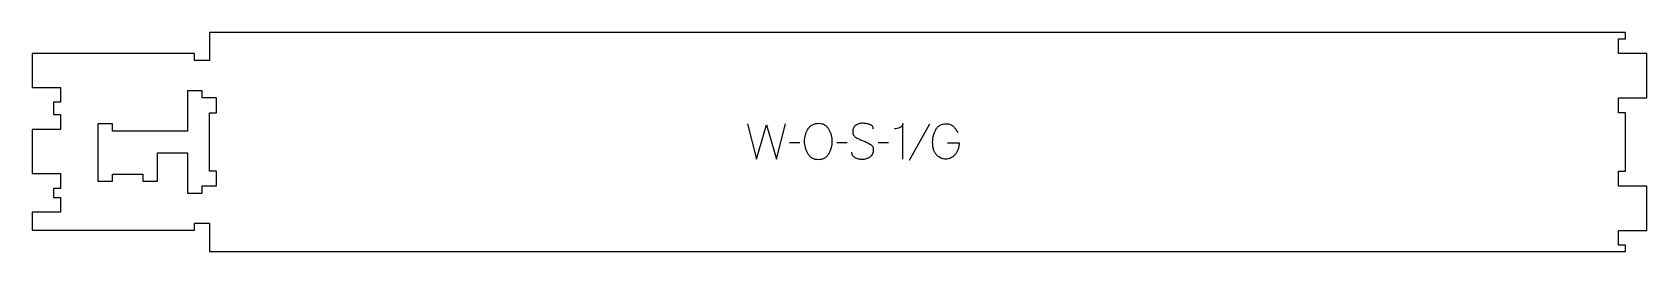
# Model space of a CAD drawing. Extents: x 0 to 1368, y 0 to 186.
import ezdxf

# ---------------------------------------------------------------- set-up
doc = ezdxf.new("R2010")
doc.units = 0
for name, color, linetype in [('1_ANYTOOL_1MMDEEP_LABELS_S', 2, 'CONTINUOUS'), ('3_ANYTOOL_CUTTHROUGH_INSID', 4, 'CONTINUOUS'), ('4_ANYTOOL_CUTTHROUGH_OUTSI', 5, 'CONTINUOUS')]:
    doc.layers.add(name, color=color, linetype=linetype)

msp = doc.modelspace()

# ---------------------------------------------------------------- linework, layer by layer
at = {"layer": '1_ANYTOOL_1MMDEEP_LABELS_S'}
for p, q in [((760.078418, 107.774662), (742.892703, 77.003234)), ((650.149846, 92.131805), (641.364132, 92.046091)), ((690.178418, 92.131805), (681.392703, 92.046091)), ((725.23556, 92.131805), (716.449846, 92.046091))]:
    msp.add_line(p, q, dxfattribs=at)
msp.add_lwpolyline([(605.792703, 108.246091), (613.506989, 78.246091), (621.949846, 107.346091), (630.43556, 78.246091), (637.93556, 108.246091)], dxfattribs=at)
msp.add_lwpolyline([(666.221275, 108.588948, -0.064784), (668.89523, 108.241027, -0.088904), (671.321275, 107.110377, -0.05419), (673.243839, 105.418247, -0.051179), (674.771275, 103.360377, -0.041653), (675.953474, 100.931604, -0.036749), (676.742703, 98.346091, -0.024892), (677.200483, 95.726828, -0.030823), (677.364132, 93.074662, -0.034269), (677.187612, 90.502166, -0.031918), (676.67306, 87.974662, -0.031725), (675.784873, 85.365266, -0.026303), (674.599846, 82.874662, -0.058719), (673.076066, 80.712915, -0.077745), (671.037346, 79.049662, -0.077243), (668.550358, 78.070825, -0.055252), (665.878418, 77.774662, -0.054051), (663.124493, 78.073241, -0.077615), (660.558775, 79.071091, -0.078558), (658.483701, 80.758164, -0.060481), (656.942703, 82.960377, -0.02629), (655.756043, 85.499596, -0.031299), (654.869489, 88.156805, -0.031469), (654.35445, 90.743621, -0.033416), (654.178418, 93.374662, -0.032847), (654.357095, 96.091611, -0.035049), (654.901632, 98.758591, -0.03503), (655.817606, 101.33563, -0.032231), (657.071275, 103.767519, -0.062518), (658.693163, 105.834614, -0.074052), (660.805203, 107.383591, -0.072322), (663.432057, 108.314482, -0.049083)], format="xyb", close=True, dxfattribs=at)
for points in [[(712.421275, 103.660377, 0.071867), (712.228161, 104.996983, 0.100684), (711.601632, 106.178234, 0.047558), (711.127078, 106.654684, 0.038563), (710.577078, 107.043412, 0.037928), (709.87989, 107.39088, 0.026634), (709.142703, 107.646091, 0.028461), (706.11937, 108.332074, 0.041577), (703.03556, 108.588948, 0.036938), (701.5332, 108.477808, 0.041531), (700.067703, 108.133591, 0.041583), (698.690326, 107.556382, 0.038125), (697.421275, 106.767519, 0.057611), (696.351122, 105.775615, 0.065808), (695.556989, 104.555019, 0.06469), (695.079493, 103.095465, 0.046778), (694.93556, 101.560377, 0.052235), (695.097916, 100.010534, 0.075448), (695.642703, 98.560377, 0.076671), (696.558795, 97.387324, 0.061023), (697.764132, 96.503234, 0.021951), (700.792986, 94.975888, 0.018213), (703.93556, 93.696091, -0.02405), (707.037045, 92.390629, -0.02981), (709.978418, 90.760377, -0.068439), (711.119719, 89.794446, -0.079282), (711.928418, 88.542519, -0.076308), (712.353417, 86.963837, -0.047772), (712.378418, 85.317519, -0.046243), (712.085183, 83.63656, -0.06359), (711.43556, 82.065734, -0.064671), (710.462737, 80.781545, -0.057073), (709.206989, 79.767519, -0.067522), (706.238681, 78.404609, -0.070793), (703.014132, 77.903234, -0.064027), (699.875117, 78.265749, -0.070447), (696.949846, 79.446091, -0.054374), (695.791429, 80.295724, -0.074742), (694.892703, 81.406805, -0.075199), (694.369696, 82.713183, -0.057737), (694.206989, 84.117519)], [(737.364132, 78.246091), (737.364132, 108.288948, -0.057478), (737.100109, 107.19598, -0.075801), (736.56056, 106.215734, -0.075474), (735.745108, 105.431859, -0.055107), (734.749846, 104.881805, -0.039607), (732.607606, 104.182293, -0.05918), (730.378418, 103.917519)], [(775.292703, 92.046091), (785.064132, 92.003234, -0.031732), (784.796021, 88.995832, -0.048764), (784.051632, 86.078234, -0.050291), (782.941919, 83.767726, -0.060119), (781.356989, 81.760377, -0.036578), (779.624969, 80.27396, -0.050793), (777.665918, 79.113948, -0.051881), (775.7129, 78.446203, -0.053919), (773.664132, 78.203234, -0.055881), (771.628984, 78.410178, -0.055271), (769.689132, 79.060377, -0.05403), (767.763156, 80.21957, -0.038531), (766.078418, 81.717519, -0.067281), (764.530704, 83.828533, -0.049165), (763.506989, 86.249662, -0.047412), (762.834062, 89.453581, -0.028075), (762.649846, 92.731805, -0.03109), (762.817373, 95.423385, -0.031496), (763.319489, 98.072877, -0.031425), (764.170362, 100.701121, -0.02824), (765.328418, 103.210377, -0.064555), (766.857221, 105.361901, -0.078906), (768.92306, 106.987162, -0.076878), (771.546662, 107.961712, -0.050594), (774.349846, 108.246091, -0.039946), (776.009407, 108.113294, -0.052714), (777.612346, 107.678234, -0.053511), (778.995543, 106.962899, -0.05153), (780.199846, 105.974662, -0.040443), (782.24007, 103.551521, -0.04035), (783.864132, 100.831805)]]:
    msp.add_lwpolyline(points, format="xyb", dxfattribs=at)
at = {"layer": '3_ANYTOOL_CUTTHROUGH_INSID'}
msp.add_lwpolyline([(55.500029, 108.000002), (55.500029, 59.500002), (68.000029, 59.500002), (68.000029, 65.500002), (93.500029, 65.500002), (93.500029, 59.500002), (106.000029, 59.500002), (106.000029, 65.750002), (106.000029, 83.500002), (131.500029, 83.500002), (131.500029, 49.544255), (144.000029, 49.544255), (144.000029, 55.544255), (149.750029, 55.544253), (156, 55.544253), (156, 68.044253), (150, 68.044253), (150, 117.544253), (156, 117.544253), (156, 130.044253), (149.75, 130.044253), (144.000029, 130.044255), (144.000029, 136.044255), (131.500029, 136.044255), (131.500029, 102.000002), (68.000029, 102.000002), (68.000029, 108.000002)], close=True, dxfattribs=at)
at = {"layer": '4_ANYTOOL_CUTTHROUGH_OUTSI'}
msp.add_lwpolyline([(150, 23.838506), (150, 0), (449.75, 0), (1049.75, 0), (1349.5, 0), (1349.5, 5.5), (1343.75, 5.5, -0.414214), (1343.5, 5.75), (1343.5, 17.75, -0.414214), (1343.75, 18), (1367.5, 18), (1367.5, 55.5), (1343.75, 55.5, -0.414214), (1343.5, 55.75), (1343.5, 67.75, -0.414214), (1343.75, 68), (1349.5, 68), (1349.5, 117.5), (1343.75, 117.5, -0.414214), (1343.5, 117.75), (1343.5, 129.75, -0.414214), (1343.75, 130), (1367.5, 130), (1367.5, 167.5), (1343.75, 167.5, -0.414214), (1343.5, 167.75), (1343.5, 179.75, -0.414214), (1343.75, 180), (1349.5, 180), (1349.5, 185.5), (1049.75, 185.5), (749.75, 185.5), (150, 185.5), (150, 161.838506, -0.414214), (149.75, 161.588506), (137.75, 161.588506, -0.414214), (137.5, 161.838506), (137.5, 167.588506), (0, 167.588506), (0, 138.911506), (23.75, 138.911506, -0.414214), (24, 138.661506), (24, 126.661506, -0.414214), (23.75, 126.411506), (18, 126.411506), (18, 115.911506), (23.75, 115.911506, -0.414214), (24, 115.661506), (24, 103.661506, -0.414214), (23.75, 103.411506), (0, 103.411506), (0, 66.000506), (23.75, 66.000506, -0.414214), (24, 65.750506), (24, 53.750506, -0.414214), (23.75, 53.500506), (18, 53.500506), (18, 45.911506), (23.75, 45.911506, -0.414214), (24, 45.661506), (24, 33.661506, -0.414214), (23.75, 33.411506), (0, 33.411506), (0, 18.088506), (137.5, 18.088506), (137.5, 23.838506, -0.414214), (137.75, 24.088506), (149.75, 24.088506, -0.414214)], format="xyb", close=True, dxfattribs=at)

doc.saveas('drawing.dxf')
